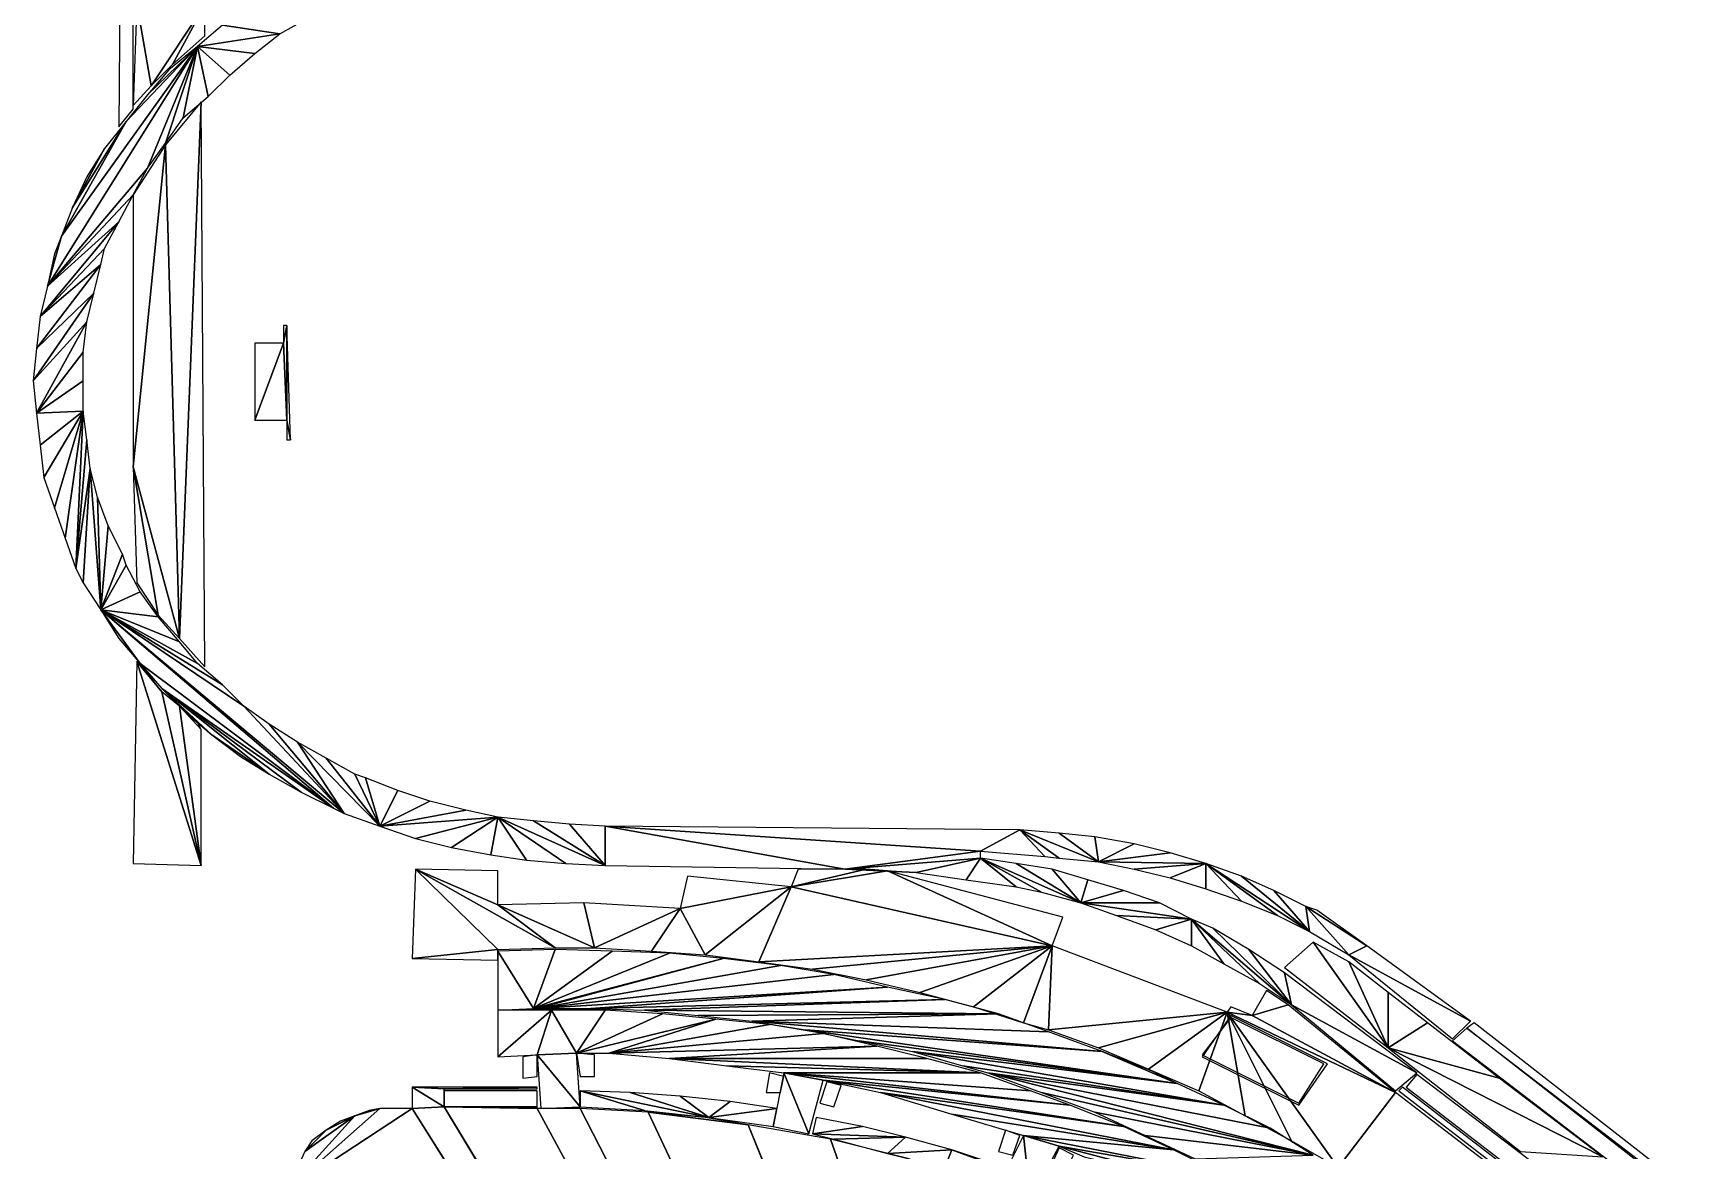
# Model space of a CAD drawing. Extents: x -35430092 to -35393830, y 11991942 to 12015432.
# Drawn here: x -35411133 to -35409846, y 12002874 to 12003744 of the extents above; entities that cross this region are included whole.
import ezdxf

# ---------------------------------------------------------------- set-up
doc = ezdxf.new("R2010")
doc.units = 0

msp = doc.modelspace()

# ---------------------------------------------------------------- linework, layer by layer
at = {"layer": 'mg_to_dxf', "color": 52}
for points in [[(-35411054.58, 12003684.77), (-35411054.58, 12004039.74), (-35411062.94, 12004039.74), (-35411065.72, 12003670.85)], [(-35411040.66, 12003702.87), (-35411040.66, 12003702.87), (-35411051.8, 12003766.9), (-35411054.58, 12003687.55)], [(-35410998.9, 12003765.51), (-35410998.9, 12003765.51), (-35411051.8, 12003766.9), (-35411040.66, 12003702.87)], [(-35411023.96, 12003719.57), (-35411023.96, 12003719.57), (-35410998.9, 12003765.51), (-35411040.66, 12003702.87)], [(-35411023.96, 12003719.57), (-35411023.96, 12003719.57), (-35410998.9, 12003741.84), (-35410998.9, 12003765.51)], [(-35410940.44, 12003743.23), (-35410940.44, 12003743.23), (-35410984.98, 12003750.19), (-35411004.47, 12003733.49)], [(-35410940.44, 12003743.23), (-35410940.44, 12003743.23), (-35410918.16, 12003755.76), (-35410984.98, 12003750.19)], [(-35411121.4, 12003546.96), (-35411121.4, 12003546.96), (-35411004.47, 12003733.49), (-35411110.26, 12003585.93)], [(-35411043.45, 12003638.83), (-35411043.45, 12003638.83), (-35411004.47, 12003733.49), (-35411121.4, 12003546.96)], [(-35411110.26, 12003585.93), (-35411110.26, 12003585.93), (-35411004.47, 12003733.49), (-35411060.15, 12003675.02)], [(-35411060.15, 12003675.02), (-35411060.15, 12003675.02), (-35411004.47, 12003733.49), (-35411043.45, 12003695.91)], [(-35411004.47, 12003733.49), (-35411004.47, 12003733.49), (-35411026.74, 12003715.39), (-35411043.45, 12003695.91)], [(-35411043.45, 12003638.83), (-35411043.45, 12003638.83), (-35411029.53, 12003658.32), (-35411004.47, 12003733.49)], [(-35411029.53, 12003658.32), (-35411029.53, 12003658.32), (-35411015.61, 12003677.81), (-35411004.47, 12003733.49)], [(-35411015.61, 12003677.81), (-35411015.61, 12003677.81), (-35410996.12, 12003694.51), (-35411004.47, 12003733.49)], [(-35410959.92, 12003727.92), (-35410959.92, 12003727.92), (-35410940.44, 12003743.23), (-35411004.47, 12003733.49)], [(-35411004.47, 12003733.49), (-35411004.47, 12003733.49), (-35410996.12, 12003694.51), (-35410979.41, 12003711.22)], [(-35410979.41, 12003711.22), (-35410979.41, 12003711.22), (-35410959.92, 12003727.92), (-35411004.47, 12003733.49)], [(-35411018.39, 12003272.73), (-35411018.39, 12003272.73), (-35411001.69, 12003690.34), (-35411029.53, 12003656.93)], [(-35411018.39, 12003272.73), (-35411018.39, 12003272.73), (-35410998.9, 12003250.45), (-35411001.69, 12003690.34)], [(-35411110.26, 12003585.93), (-35411110.26, 12003585.93), (-35411060.15, 12003675.02), (-35411101.91, 12003608.21)], [(-35411101.91, 12003608.21), (-35411101.91, 12003608.21), (-35411060.15, 12003675.02), (-35411076.86, 12003654.14)], [(-35411054.58, 12003406.36), (-35411054.58, 12003406.36), (-35411029.53, 12003656.93), (-35411054.58, 12003617.95)], [(-35411054.58, 12003406.36), (-35411054.58, 12003406.36), (-35411018.39, 12003272.73), (-35411029.53, 12003656.93)], [(-35411101.91, 12003608.21), (-35411101.91, 12003608.21), (-35411076.86, 12003654.14), (-35411090.78, 12003631.87)], [(-35411054.58, 12003617.95), (-35411054.58, 12003617.95), (-35411043.45, 12003638.83), (-35411121.4, 12003546.96)], [(-35411065.72, 12003597.07), (-35411065.72, 12003597.07), (-35411054.58, 12003617.95), (-35411121.4, 12003546.96)], [(-35411065.72, 12003597.07), (-35411065.72, 12003597.07), (-35411121.4, 12003546.96), (-35411126.97, 12003523.29)], [(-35411076.86, 12003576.19), (-35411076.86, 12003576.19), (-35411065.72, 12003597.07), (-35411126.97, 12003523.29)], [(-35411121.4, 12003546.96), (-35411121.4, 12003546.96), (-35411110.26, 12003585.93), (-35411115.83, 12003572.01)], [(-35411126.97, 12003523.29), (-35411126.97, 12003523.29), (-35411079.64, 12003563.66), (-35411076.86, 12003576.19)], [(-35411079.64, 12003563.66), (-35411079.64, 12003563.66), (-35411126.97, 12003523.29), (-35411129.75, 12003498.24)], [(-35411129.75, 12003498.24), (-35411129.75, 12003498.24), (-35411085.21, 12003541.39), (-35411079.64, 12003563.66)], [(-35411132.54, 12003473.18), (-35411132.54, 12003473.18), (-35411085.21, 12003541.39), (-35411129.75, 12003498.24)], [(-35411090.78, 12003519.12), (-35411090.78, 12003519.12), (-35411085.21, 12003541.39), (-35411132.54, 12003473.18)], [(-35411090.78, 12003519.12), (-35411090.78, 12003519.12), (-35411132.54, 12003473.18), (-35411129.75, 12003448.12)], [(-35411093.56, 12003495.45), (-35411093.56, 12003495.45), (-35411090.78, 12003519.12), (-35411129.75, 12003448.12)], [(-35410937.65, 12003502.41), (-35410937.65, 12003502.41), (-35410934.87, 12003516.33), (-35410937.65, 12003516.33)], [(-35410934.87, 12003442.55), (-35410934.87, 12003442.55), (-35410934.87, 12003516.33), (-35410937.65, 12003502.41)], [(-35410934.87, 12003442.55), (-35410934.87, 12003442.55), (-35410932.08, 12003427.24), (-35410934.87, 12003516.33)], [(-35410937.65, 12003502.41), (-35410937.65, 12003502.41), (-35410959.92, 12003442.55), (-35410934.87, 12003442.55)], [(-35410937.65, 12003502.41), (-35410937.65, 12003502.41), (-35410959.92, 12003502.41), (-35410959.92, 12003442.55)], [(-35411093.56, 12003473.18), (-35411093.56, 12003473.18), (-35411093.56, 12003495.45), (-35411129.75, 12003448.12)], [(-35411093.56, 12003449.51), (-35411093.56, 12003449.51), (-35411093.56, 12003473.18), (-35411129.75, 12003448.12)], [(-35411093.56, 12003449.51), (-35411093.56, 12003449.51), (-35411129.75, 12003448.12), (-35411126.97, 12003423.07)], [(-35411093.56, 12003449.51), (-35411093.56, 12003449.51), (-35411126.97, 12003423.07), (-35411124.18, 12003398.01)], [(-35411115.83, 12003374.34), (-35411115.83, 12003374.34), (-35411093.56, 12003449.51), (-35411124.18, 12003398.01)], [(-35411107.48, 12003350.68), (-35411107.48, 12003350.68), (-35411093.56, 12003449.51), (-35411115.83, 12003374.34)], [(-35411099.13, 12003327.02), (-35411099.13, 12003327.02), (-35411093.56, 12003449.51), (-35411107.48, 12003350.68)], [(-35411090.78, 12003427.24), (-35411090.78, 12003427.24), (-35411093.56, 12003449.51), (-35411099.13, 12003327.02)], [(-35410934.87, 12003442.55), (-35410934.87, 12003442.55), (-35410934.87, 12003427.24), (-35410932.08, 12003427.24)], [(-35411087.99, 12003404.97), (-35411087.99, 12003404.97), (-35411090.78, 12003427.24), (-35411099.13, 12003327.02)], [(-35411093.56, 12003315.88), (-35411093.56, 12003315.88), (-35411087.99, 12003404.97), (-35411099.13, 12003327.02)], [(-35411079.64, 12003295), (-35411079.64, 12003295), (-35411087.99, 12003404.97), (-35411093.56, 12003315.88)], [(-35411082.42, 12003382.7), (-35411082.42, 12003382.7), (-35411087.99, 12003404.97), (-35411079.64, 12003295)], [(-35411051.8, 12003315.88), (-35411051.8, 12003315.88), (-35411035.09, 12003290.82), (-35411054.58, 12003406.36)], [(-35411018.39, 12003272.73), (-35411018.39, 12003272.73), (-35411054.58, 12003406.36), (-35411035.09, 12003290.82)], [(-35411074.07, 12003360.42), (-35411074.07, 12003360.42), (-35411082.42, 12003382.7), (-35411079.64, 12003295)], [(-35411079.64, 12003295), (-35411079.64, 12003295), (-35411062.94, 12003338.15), (-35411074.07, 12003360.42)], [(-35411060.15, 12003329.8), (-35411060.15, 12003329.8), (-35411062.94, 12003338.15), (-35411079.64, 12003295)], [(-35411049.01, 12003308.92), (-35411049.01, 12003308.92), (-35411060.15, 12003329.8), (-35411079.64, 12003295)], [(-35411035.09, 12003289.43), (-35411035.09, 12003289.43), (-35411049.01, 12003308.92), (-35411079.64, 12003295)], [(-35411079.64, 12003295), (-35411079.64, 12003295), (-35411049.01, 12003253.24), (-35410898.67, 12003140.48)], [(-35411079.64, 12003295), (-35411079.64, 12003295), (-35411065.72, 12003272.73), (-35411049.01, 12003253.24)], [(-35411079.64, 12003295), (-35411079.64, 12003295), (-35410984.98, 12003236.53), (-35411004.47, 12003253.24)], [(-35411079.64, 12003295), (-35411079.64, 12003295), (-35411018.39, 12003269.94), (-35411035.09, 12003289.43)], [(-35411004.47, 12003253.24), (-35411004.47, 12003253.24), (-35411018.39, 12003269.94), (-35411079.64, 12003295)], [(-35410890.32, 12003136.31), (-35410890.32, 12003136.31), (-35411079.64, 12003295), (-35410898.67, 12003140.48)], [(-35410968.28, 12003219.83), (-35410968.28, 12003219.83), (-35411079.64, 12003295), (-35410890.32, 12003136.31)], [(-35410968.28, 12003219.83), (-35410968.28, 12003219.83), (-35410984.98, 12003236.53), (-35411079.64, 12003295)], [(-35411001.69, 12003095.94), (-35411001.69, 12003095.94), (-35411051.8, 12003254.63), (-35411054.58, 12003097.33)], [(-35411032.31, 12003230.97), (-35411032.31, 12003230.97), (-35411051.8, 12003254.63), (-35411001.69, 12003095.94)], [(-35411032.31, 12003230.97), (-35411032.31, 12003230.97), (-35411040.66, 12003242.1), (-35411051.8, 12003254.63)], [(-35410898.67, 12003140.48), (-35410898.67, 12003140.48), (-35411049.01, 12003253.24), (-35411032.31, 12003233.75)], [(-35410948.79, 12003166.93), (-35410948.79, 12003166.93), (-35411032.31, 12003233.75), (-35410993.33, 12003197.56)], [(-35410923.73, 12003153.01), (-35410923.73, 12003153.01), (-35411032.31, 12003233.75), (-35410948.79, 12003166.93)], [(-35410993.33, 12003197.56), (-35410993.33, 12003197.56), (-35411032.31, 12003233.75), (-35411012.82, 12003214.26)], [(-35410898.67, 12003140.48), (-35410898.67, 12003140.48), (-35411032.31, 12003233.75), (-35410923.73, 12003153.01)], [(-35411032.31, 12003230.97), (-35411032.31, 12003230.97), (-35411001.69, 12003095.94), (-35411018.39, 12003219.83)], [(-35411018.39, 12003219.83), (-35411018.39, 12003219.83), (-35411001.69, 12003201.73), (-35411004.47, 12003207.3)], [(-35411018.39, 12003219.83), (-35411018.39, 12003219.83), (-35411001.69, 12003095.94), (-35411001.69, 12003201.73)], [(-35410948.79, 12003205.91), (-35410948.79, 12003205.91), (-35410968.28, 12003219.83), (-35410890.32, 12003136.31)], [(-35410926.52, 12003191.99), (-35410926.52, 12003191.99), (-35410948.79, 12003205.91), (-35410890.32, 12003136.31)], [(-35410948.79, 12003166.93), (-35410948.79, 12003166.93), (-35410993.33, 12003197.56), (-35410971.06, 12003180.85)], [(-35410926.52, 12003191.99), (-35410926.52, 12003191.99), (-35410890.32, 12003136.31), (-35410862.48, 12003126.56)], [(-35410904.24, 12003179.46), (-35410904.24, 12003179.46), (-35410926.52, 12003191.99), (-35410862.48, 12003126.56)], [(-35410881.97, 12003166.93), (-35410881.97, 12003166.93), (-35410904.24, 12003179.46), (-35410862.48, 12003126.56)], [(-35410862.48, 12003126.56), (-35410862.48, 12003126.56), (-35410873.62, 12003164.15), (-35410881.97, 12003166.93)], [(-35410848.56, 12003154.4), (-35410848.56, 12003154.4), (-35410873.62, 12003164.15), (-35410862.48, 12003126.56)], [(-35410823.5, 12003146.05), (-35410823.5, 12003146.05), (-35410848.56, 12003154.4), (-35410862.48, 12003126.56)], [(-35410795.66, 12003139.09), (-35410795.66, 12003139.09), (-35410823.5, 12003146.05), (-35410862.48, 12003126.56)], [(-35410770.61, 12003133.52), (-35410770.61, 12003133.52), (-35410795.66, 12003139.09), (-35410862.48, 12003126.56)], [(-35410862.48, 12003126.56), (-35410862.48, 12003126.56), (-35410834.64, 12003116.82), (-35410770.61, 12003133.52)], [(-35410770.61, 12003133.52), (-35410770.61, 12003133.52), (-35410834.64, 12003116.82), (-35410806.8, 12003109.86)], [(-35410776.18, 12003104.29), (-35410776.18, 12003104.29), (-35410770.61, 12003133.52), (-35410806.8, 12003109.86)], [(-35410748.33, 12003100.11), (-35410748.33, 12003100.11), (-35410770.61, 12003133.52), (-35410776.18, 12003104.29)], [(-35410687.09, 12003095.94), (-35410687.09, 12003095.94), (-35410770.61, 12003133.52), (-35410717.71, 12003097.33)], [(-35410717.71, 12003097.33), (-35410717.71, 12003097.33), (-35410770.61, 12003133.52), (-35410748.33, 12003100.11)], [(-35410770.61, 12003133.52), (-35410770.61, 12003133.52), (-35410687.09, 12003095.94), (-35410742.77, 12003130.74)], [(-35410742.77, 12003130.74), (-35410742.77, 12003130.74), (-35410687.09, 12003095.94), (-35410714.93, 12003127.95)], [(-35410687.09, 12003126.56), (-35410687.09, 12003126.56), (-35410714.93, 12003127.95), (-35410687.09, 12003095.94)], [(-35410500.55, 12003093.15), (-35410500.55, 12003093.15), (-35410687.09, 12003126.56), (-35410687.09, 12003095.94)], [(-35410687.09, 12003126.56), (-35410687.09, 12003126.56), (-35410394.76, 12003107.07), (-35410364.13, 12003123.78)], [(-35410687.09, 12003126.56), (-35410687.09, 12003126.56), (-35410500.55, 12003093.15), (-35410394.76, 12003107.07)], [(-35410394.76, 12003107.07), (-35410394.76, 12003107.07), (-35410344.64, 12003102.9), (-35410364.13, 12003123.78)], [(-35410364.13, 12003123.78), (-35410364.13, 12003123.78), (-35410333.51, 12003101.51), (-35410302.88, 12003098.72)], [(-35410364.13, 12003123.78), (-35410364.13, 12003123.78), (-35410302.88, 12003098.72), (-35410333.51, 12003120.99)], [(-35410364.13, 12003123.78), (-35410364.13, 12003123.78), (-35410344.64, 12003102.9), (-35410333.51, 12003101.51)], [(-35410333.51, 12003120.99), (-35410333.51, 12003120.99), (-35410302.88, 12003098.72), (-35410305.67, 12003118.21)], [(-35410305.67, 12003118.21), (-35410305.67, 12003118.21), (-35410302.88, 12003098.72), (-35410275.04, 12003112.64)], [(-35410394.76, 12003107.07), (-35410394.76, 12003107.07), (-35410500.55, 12003093.15), (-35410394.76, 12003101.51)], [(-35410302.88, 12003098.72), (-35410302.88, 12003098.72), (-35410247.2, 12003105.68), (-35410275.04, 12003112.64)], [(-35410247.2, 12003105.68), (-35410247.2, 12003105.68), (-35410302.88, 12003098.72), (-35410219.36, 12003097.33)], [(-35410834.64, 12003093.15), (-35410834.64, 12003093.15), (-35410837.43, 12003023.55), (-35410770.61, 12003030.51)], [(-35410834.64, 12003093.15), (-35410834.64, 12003093.15), (-35410770.61, 12003030.51), (-35410726.06, 12003031.9)], [(-35410770.61, 12003065.31), (-35410770.61, 12003065.31), (-35410770.61, 12003091.76), (-35410834.64, 12003093.15)], [(-35410770.61, 12003065.31), (-35410770.61, 12003065.31), (-35410834.64, 12003093.15), (-35410726.06, 12003031.9)], [(-35410542.31, 12003079.23), (-35410542.31, 12003079.23), (-35410483.85, 12003093.15), (-35410536.75, 12003093.15)], [(-35410542.31, 12003079.23), (-35410542.31, 12003079.23), (-35410467.14, 12003091.76), (-35410483.85, 12003093.15)], [(-35410339.08, 12003033.3), (-35410339.08, 12003033.3), (-35410467.14, 12003091.76), (-35410542.31, 12003079.23)], [(-35410394.76, 12003101.51), (-35410394.76, 12003101.51), (-35410500.55, 12003093.15), (-35410444.87, 12003090.37)], [(-35410483.85, 12003093.15), (-35410483.85, 12003093.15), (-35410500.55, 12003093.15), (-35410483.85, 12003093.15)], [(-35410444.87, 12003090.37), (-35410444.87, 12003090.37), (-35410500.55, 12003093.15), (-35410483.85, 12003093.15)], [(-35410339.08, 12003033.3), (-35410339.08, 12003033.3), (-35410330.72, 12003055.57), (-35410467.14, 12003091.76)], [(-35410444.87, 12003090.37), (-35410444.87, 12003090.37), (-35410405.89, 12003084.8), (-35410394.76, 12003101.51)], [(-35410405.89, 12003084.8), (-35410405.89, 12003084.8), (-35410366.92, 12003079.23), (-35410394.76, 12003101.51)], [(-35410394.76, 12003101.51), (-35410394.76, 12003101.51), (-35410316.8, 12003066.7), (-35410366.92, 12003097.33)], [(-35410347.43, 12003075.06), (-35410347.43, 12003075.06), (-35410316.8, 12003066.7), (-35410394.76, 12003101.51)], [(-35410366.92, 12003079.23), (-35410366.92, 12003079.23), (-35410347.43, 12003075.06), (-35410394.76, 12003101.51)], [(-35410316.8, 12003066.7), (-35410316.8, 12003066.7), (-35410339.08, 12003093.15), (-35410366.92, 12003097.33)], [(-35410339.08, 12003093.15), (-35410339.08, 12003093.15), (-35410316.8, 12003066.7), (-35410311.24, 12003084.8)], [(-35410302.88, 12003098.72), (-35410302.88, 12003098.72), (-35410275.04, 12003093.15), (-35410219.36, 12003097.33)], [(-35410275.04, 12003093.15), (-35410275.04, 12003093.15), (-35410247.2, 12003086.19), (-35410219.36, 12003097.33)], [(-35410247.2, 12003086.19), (-35410247.2, 12003086.19), (-35410219.36, 12003077.84), (-35410219.36, 12003097.33)], [(-35410219.36, 12003097.33), (-35410219.36, 12003097.33), (-35410138.62, 12003044.43), (-35410191.52, 12003087.59)], [(-35410163.68, 12003056.96), (-35410163.68, 12003056.96), (-35410138.62, 12003044.43), (-35410219.36, 12003097.33)], [(-35410191.52, 12003068.1), (-35410191.52, 12003068.1), (-35410163.68, 12003056.96), (-35410219.36, 12003097.33)], [(-35410219.36, 12003077.84), (-35410219.36, 12003077.84), (-35410191.52, 12003068.1), (-35410219.36, 12003097.33)], [(-35410628.62, 12003062.53), (-35410628.62, 12003062.53), (-35410542.31, 12003079.23), (-35410623.05, 12003087.59)], [(-35410609.13, 12003026.34), (-35410609.13, 12003026.34), (-35410542.31, 12003079.23), (-35410628.62, 12003062.53)], [(-35410567.37, 12003020.77), (-35410567.37, 12003020.77), (-35410542.31, 12003079.23), (-35410609.13, 12003026.34)], [(-35410567.37, 12003020.77), (-35410567.37, 12003020.77), (-35410339.08, 12003033.3), (-35410542.31, 12003079.23)], [(-35410316.8, 12003066.7), (-35410316.8, 12003066.7), (-35410283.39, 12003076.45), (-35410311.24, 12003084.8)], [(-35410316.8, 12003066.7), (-35410316.8, 12003066.7), (-35410255.55, 12003066.7), (-35410283.39, 12003076.45)], [(-35410191.52, 12003087.59), (-35410191.52, 12003087.59), (-35410138.62, 12003044.43), (-35410166.46, 12003076.45)], [(-35410138.62, 12003044.43), (-35410138.62, 12003044.43), (-35410141.41, 12003063.92), (-35410166.46, 12003076.45)], [(-35410695.44, 12003031.9), (-35410695.44, 12003031.9), (-35410703.79, 12003066.7), (-35410770.61, 12003065.31)], [(-35410770.61, 12003065.31), (-35410770.61, 12003065.31), (-35410726.06, 12003031.9), (-35410695.44, 12003031.9)], [(-35410628.62, 12003062.53), (-35410628.62, 12003062.53), (-35410703.79, 12003066.7), (-35410695.44, 12003031.9)], [(-35410316.8, 12003066.7), (-35410316.8, 12003066.7), (-35410230.5, 12003054.18), (-35410255.55, 12003066.7)], [(-35410316.8, 12003066.7), (-35410316.8, 12003066.7), (-35410288.96, 12003056.96), (-35410230.5, 12003054.18)], [(-35410141.41, 12003063.92), (-35410141.41, 12003063.92), (-35410094.08, 12003033.3), (-35410133.05, 12003061.14)], [(-35410141.41, 12003063.92), (-35410141.41, 12003063.92), (-35410108, 12003026.34), (-35410094.08, 12003033.3)], [(-35410138.62, 12003044.43), (-35410138.62, 12003044.43), (-35410108, 12003026.34), (-35410141.41, 12003063.92)], [(-35410628.62, 12003062.53), (-35410628.62, 12003062.53), (-35410695.44, 12003031.9), (-35410650.89, 12003029.12)], [(-35410628.62, 12003062.53), (-35410628.62, 12003062.53), (-35410650.89, 12003029.12), (-35410609.13, 12003026.34)], [(-35410288.96, 12003056.96), (-35410288.96, 12003056.96), (-35410258.34, 12003045.82), (-35410230.5, 12003054.18)], [(-35410258.34, 12003045.82), (-35410258.34, 12003045.82), (-35410230.5, 12003033.3), (-35410230.5, 12003054.18)], [(-35410230.5, 12003054.18), (-35410230.5, 12003054.18), (-35410205.44, 12003019.38), (-35410177.6, 12003004.06)], [(-35410230.5, 12003054.18), (-35410230.5, 12003054.18), (-35410152.54, 12002987.36), (-35410213.79, 12003047.22)], [(-35410177.6, 12003004.06), (-35410177.6, 12003004.06), (-35410152.54, 12002987.36), (-35410230.5, 12003054.18)], [(-35410230.5, 12003033.3), (-35410230.5, 12003033.3), (-35410205.44, 12003019.38), (-35410230.5, 12003054.18)], [(-35410213.79, 12003047.22), (-35410213.79, 12003047.22), (-35410152.54, 12002987.36), (-35410185.95, 12003030.51)], [(-35410770.61, 12003030.51), (-35410770.61, 12003030.51), (-35410837.43, 12003023.55), (-35410770.61, 12003022.16)], [(-35410742.77, 12002984.57), (-35410742.77, 12002984.57), (-35410726.06, 12003030.51), (-35410770.61, 12003029.12)], [(-35410742.77, 12002984.57), (-35410742.77, 12002984.57), (-35410770.61, 12003029.12), (-35410770.61, 12002983.18)], [(-35410681.52, 12003029.12), (-35410681.52, 12003029.12), (-35410726.06, 12003030.51), (-35410742.77, 12002984.57)], [(-35410742.77, 12002984.57), (-35410742.77, 12002984.57), (-35410636.97, 12003027.73), (-35410681.52, 12003029.12)], [(-35410742.77, 12002984.57), (-35410742.77, 12002984.57), (-35410595.21, 12003023.55), (-35410636.97, 12003027.73)], [(-35410525.61, 12003015.2), (-35410525.61, 12003015.2), (-35410339.08, 12003033.3), (-35410567.37, 12003020.77)], [(-35410483.85, 12003006.85), (-35410483.85, 12003006.85), (-35410339.08, 12003033.3), (-35410525.61, 12003015.2)], [(-35410442.09, 12002997.1), (-35410442.09, 12002997.1), (-35410339.08, 12003033.3), (-35410483.85, 12003006.85)], [(-35410400.33, 12002985.97), (-35410400.33, 12002985.97), (-35410339.08, 12003033.3), (-35410442.09, 12002997.1)], [(-35410361.35, 12002973.44), (-35410361.35, 12002973.44), (-35410339.08, 12003033.3), (-35410400.33, 12002985.97)], [(-35410341.86, 12002967.87), (-35410341.86, 12002967.87), (-35410339.08, 12003033.3), (-35410361.35, 12002973.44)], [(-35410202.66, 12002981.79), (-35410202.66, 12002981.79), (-35410339.08, 12003033.3), (-35410341.86, 12002967.87)], [(-35410185.95, 12003030.51), (-35410185.95, 12003030.51), (-35410152.54, 12002987.36), (-35410158.11, 12003012.42)], [(-35410077.37, 12002953.95), (-35410077.37, 12002953.95), (-35410135.84, 12003036.08), (-35410158.11, 12003016.59)], [(-35410077.37, 12002953.95), (-35410077.37, 12002953.95), (-35410108, 12003020.77), (-35410135.84, 12003036.08)], [(-35410108, 12003026.34), (-35410108, 12003026.34), (-35410013.34, 12002974.83), (-35410094.08, 12003033.3)], [(-35410108, 12003026.34), (-35410108, 12003026.34), (-35410027.26, 12002960.91), (-35410013.34, 12002974.83)], [(-35410739.98, 12002984.57), (-35410739.98, 12002984.57), (-35410595.21, 12003023.55), (-35410742.77, 12002984.57)], [(-35410739.98, 12002984.57), (-35410739.98, 12002984.57), (-35410550.67, 12003017.98), (-35410595.21, 12003023.55)], [(-35410739.98, 12002984.57), (-35410739.98, 12002984.57), (-35410508.9, 12003011.02), (-35410550.67, 12003017.98)], [(-35410152.54, 12002987.36), (-35410152.54, 12002987.36), (-35410055.1, 12002934.46), (-35410158.11, 12003012.42)], [(-35410077.37, 12002953.95), (-35410077.37, 12002953.95), (-35410077.37, 12002997.1), (-35410108, 12003020.77)], [(-35410467.14, 12003001.28), (-35410467.14, 12003001.28), (-35410508.9, 12003011.02), (-35410739.98, 12002984.57)], [(-35410698.22, 12002984.57), (-35410698.22, 12002984.57), (-35410467.14, 12003001.28), (-35410739.98, 12002984.57)], [(-35410422.6, 12002991.53), (-35410422.6, 12002991.53), (-35410467.14, 12003001.28), (-35410698.22, 12002984.57)], [(-35410656.46, 12002983.18), (-35410656.46, 12002983.18), (-35410422.6, 12002991.53), (-35410698.22, 12002984.57)], [(-35410380.84, 12002980.4), (-35410380.84, 12002980.4), (-35410422.6, 12002991.53), (-35410656.46, 12002983.18)], [(-35410199.87, 12002985.97), (-35410199.87, 12002985.97), (-35410202.66, 12002981.79), (-35410183.17, 12002979.01)], [(-35410183.17, 12002979.01), (-35410183.17, 12002979.01), (-35410155.33, 12002987.36), (-35410172.03, 12002998.5)], [(-35410071.81, 12002919.15), (-35410071.81, 12002919.15), (-35410155.33, 12002987.36), (-35410183.17, 12002979.01)], [(-35410152.54, 12002987.36), (-35410152.54, 12002987.36), (-35410071.81, 12002920.54), (-35410055.1, 12002934.46)], [(-35410077.37, 12002953.95), (-35410077.37, 12002953.95), (-35410046.75, 12002973.44), (-35410077.37, 12002997.1)], [(-35410728.85, 12002983.18), (-35410728.85, 12002983.18), (-35410770.61, 12002946.99), (-35410739.98, 12002948.38)], [(-35410728.85, 12002983.18), (-35410728.85, 12002983.18), (-35410770.61, 12002983.18), (-35410770.61, 12002946.99)], [(-35410709.36, 12002949.77), (-35410709.36, 12002949.77), (-35410728.85, 12002983.18), (-35410739.98, 12002948.38)], [(-35410709.36, 12002949.77), (-35410709.36, 12002949.77), (-35410687.09, 12002983.18), (-35410728.85, 12002983.18)], [(-35410709.36, 12002949.77), (-35410709.36, 12002949.77), (-35410642.54, 12002980.4), (-35410687.09, 12002983.18)], [(-35410600.78, 12002976.22), (-35410600.78, 12002976.22), (-35410642.54, 12002980.4), (-35410709.36, 12002949.77)], [(-35410684.3, 12002949.77), (-35410684.3, 12002949.77), (-35410600.78, 12002976.22), (-35410709.36, 12002949.77)], [(-35410684.3, 12002949.77), (-35410684.3, 12002949.77), (-35410559.02, 12002972.05), (-35410600.78, 12002976.22)], [(-35410614.7, 12002979.01), (-35410614.7, 12002979.01), (-35410380.84, 12002980.4), (-35410656.46, 12002983.18)], [(-35410380.84, 12002980.4), (-35410380.84, 12002980.4), (-35410614.7, 12002979.01), (-35410572.94, 12002974.83)], [(-35410572.94, 12002974.83), (-35410572.94, 12002974.83), (-35410341.86, 12002966.48), (-35410380.84, 12002980.4)], [(-35410300.1, 12002951.17), (-35410300.1, 12002951.17), (-35410341.86, 12002966.48), (-35410572.94, 12002974.83)], [(-35410531.18, 12002967.87), (-35410531.18, 12002967.87), (-35410300.1, 12002951.17), (-35410572.94, 12002974.83)], [(-35410202.66, 12002981.79), (-35410202.66, 12002981.79), (-35410341.86, 12002967.87), (-35410302.88, 12002953.95)], [(-35410202.66, 12002981.79), (-35410202.66, 12002981.79), (-35410302.88, 12002953.95), (-35410263.91, 12002937.25)], [(-35410202.66, 12002981.79), (-35410202.66, 12002981.79), (-35410263.91, 12002937.25), (-35410224.93, 12002920.54)], [(-35410202.66, 12002981.79), (-35410202.66, 12002981.79), (-35410224.93, 12002920.54), (-35410188.74, 12002901.05)], [(-35410222.15, 12002946.99), (-35410146.98, 12002909.4), (-35410124.7, 12002941.42), (-35410199.87, 12002979.01)], [(-35410222.15, 12002948.38), (-35410146.98, 12002910.8), (-35410127.49, 12002941.42), (-35410199.87, 12002977.61)], [(-35410202.66, 12002981.79), (-35410202.66, 12002981.79), (-35410071.81, 12002919.15), (-35410183.17, 12002979.01)], [(-35410202.66, 12002981.79), (-35410202.66, 12002981.79), (-35410116.35, 12002860.68), (-35410071.81, 12002919.15)], [(-35410202.66, 12002981.79), (-35410202.66, 12002981.79), (-35410188.74, 12002901.05), (-35410152.54, 12002881.56)], [(-35410202.66, 12002981.79), (-35410202.66, 12002981.79), (-35410152.54, 12002881.56), (-35410116.35, 12002860.68)], [(-35409991.07, 12002930.29), (-35409991.07, 12002930.29), (-35410046.75, 12002973.44), (-35410077.37, 12002953.95)], [(-35409846.3, 12002845.37), (-35410010.56, 12002973.44), (-35410016.12, 12002969.26), (-35409849.08, 12002841.19)], [(-35410684.3, 12002949.77), (-35410684.3, 12002949.77), (-35410517.26, 12002965.09), (-35410559.02, 12002972.05)], [(-35410475.5, 12002955.34), (-35410475.5, 12002955.34), (-35410517.26, 12002965.09), (-35410684.3, 12002949.77)], [(-35410241.63, 12002926.11), (-35410241.63, 12002926.11), (-35410300.1, 12002951.17), (-35410531.18, 12002967.87)], [(-35410489.42, 12002959.52), (-35410489.42, 12002959.52), (-35410241.63, 12002926.11), (-35410531.18, 12002967.87)], [(-35409851.86, 12002841.19), (-35410016.12, 12002969.26), (-35410027.26, 12002959.52), (-35409860.22, 12002831.45)], [(-35410751.12, 12002946.99), (-35410751.12, 12002930.29), (-35410739.98, 12002931.68), (-35410739.98, 12002948.38)], [(-35410739.98, 12002948.38), (-35410739.98, 12002948.38), (-35410706.57, 12002908.01), (-35410709.36, 12002949.77)], [(-35410739.98, 12002948.38), (-35410739.98, 12002948.38), (-35410737.2, 12002906.62), (-35410706.57, 12002908.01)], [(-35410706.57, 12002931.68), (-35410695.44, 12002931.68), (-35410695.44, 12002948.38), (-35410709.36, 12002949.77)], [(-35410636.97, 12002945.6), (-35410636.97, 12002945.6), (-35410475.5, 12002955.34), (-35410684.3, 12002949.77)], [(-35410636.97, 12002945.6), (-35410636.97, 12002945.6), (-35410436.52, 12002945.6), (-35410475.5, 12002955.34)], [(-35410447.66, 12002951.17), (-35410447.66, 12002951.17), (-35410241.63, 12002926.11), (-35410489.42, 12002959.52)], [(-35410205.44, 12002909.4), (-35410205.44, 12002909.4), (-35410241.63, 12002926.11), (-35410447.66, 12002951.17)], [(-35410408.68, 12002940.03), (-35410408.68, 12002940.03), (-35410205.44, 12002909.4), (-35410447.66, 12002951.17)], [(-35410241.63, 12002926.11), (-35410241.63, 12002926.11), (-35410261.12, 12002935.85), (-35410300.1, 12002951.17)], [(-35409991.07, 12002930.29), (-35409991.07, 12002930.29), (-35410077.37, 12002953.95), (-35409910.33, 12002869.04)], [(-35409910.33, 12002869.04), (-35409910.33, 12002869.04), (-35410077.37, 12002953.95), (-35409974.36, 12002873.21)], [(-35410394.76, 12002934.46), (-35410394.76, 12002934.46), (-35410436.52, 12002945.6), (-35410636.97, 12002945.6)], [(-35410592.43, 12002940.03), (-35410592.43, 12002940.03), (-35410394.76, 12002934.46), (-35410636.97, 12002945.6)], [(-35410547.88, 12002934.46), (-35410547.88, 12002934.46), (-35410394.76, 12002934.46), (-35410592.43, 12002940.03)], [(-35410559.02, 12002934.46), (-35410561.8, 12002919.15), (-35410550.67, 12002919.15), (-35410547.88, 12002931.68)], [(-35410547.88, 12002934.46), (-35410547.88, 12002934.46), (-35410556.23, 12002892.7), (-35410528.39, 12002887.13)], [(-35410547.88, 12002934.46), (-35410547.88, 12002934.46), (-35410355.78, 12002920.54), (-35410394.76, 12002934.46)], [(-35410547.88, 12002934.46), (-35410547.88, 12002934.46), (-35410528.39, 12002887.13), (-35410517.26, 12002928.89)], [(-35410325.16, 12002909.4), (-35410325.16, 12002909.4), (-35410355.78, 12002920.54), (-35410547.88, 12002934.46)], [(-35410517.26, 12002928.89), (-35410517.26, 12002928.89), (-35410325.16, 12002909.4), (-35410547.88, 12002934.46)], [(-35410389.19, 12002934.46), (-35410389.19, 12002934.46), (-35410205.44, 12002909.4), (-35410408.68, 12002940.03)], [(-35410389.19, 12002934.46), (-35410389.19, 12002934.46), (-35410169.25, 12002891.31), (-35410205.44, 12002909.4)], [(-35410135.84, 12002870.43), (-35410135.84, 12002870.43), (-35410169.25, 12002891.31), (-35410389.19, 12002934.46)], [(-35410347.43, 12002919.15), (-35410347.43, 12002919.15), (-35410135.84, 12002870.43), (-35410389.19, 12002934.46)], [(-35410837.43, 12002923.33), (-35410837.43, 12002923.33), (-35410812.37, 12002921.93), (-35410739.98, 12002923.33)], [(-35410812.37, 12002908.01), (-35410812.37, 12002908.01), (-35410837.43, 12002923.33), (-35410837.43, 12002906.62)], [(-35410812.37, 12002908.01), (-35410812.37, 12002908.01), (-35410812.37, 12002921.93), (-35410837.43, 12002923.33)], [(-35410739.98, 12002923.33), (-35410739.98, 12002923.33), (-35410812.37, 12002921.93), (-35410739.98, 12002921.93)], [(-35410520.04, 12002910.8), (-35410508.9, 12002908.01), (-35410503.34, 12002924.72), (-35410514.47, 12002927.5)], [(-35410283.39, 12002892.7), (-35410283.39, 12002892.7), (-35410325.16, 12002909.4), (-35410517.26, 12002928.89)], [(-35410472.71, 12002919.15), (-35410472.71, 12002919.15), (-35410283.39, 12002892.7), (-35410517.26, 12002928.89)], [(-35410069.02, 12002920.54), (-35409904.76, 12002793.87), (-35409901.98, 12002796.65), (-35410066.24, 12002923.33)], [(-35410063.45, 12002923.33), (-35409899.19, 12002796.65), (-35409888.06, 12002806.39), (-35410055.1, 12002933.07)], [(-35410812.37, 12002908.01), (-35410739.98, 12002908.01), (-35410739.98, 12002920.54), (-35410812.37, 12002920.54)], [(-35410706.57, 12002920.54), (-35410706.57, 12002920.54), (-35410606.35, 12002899.66), (-35410667.6, 12002919.15)], [(-35410656.46, 12002905.23), (-35410656.46, 12002905.23), (-35410606.35, 12002899.66), (-35410706.57, 12002920.54)], [(-35410706.57, 12002908.01), (-35410706.57, 12002908.01), (-35410706.57, 12002920.54), (-35410706.57, 12002908.01)], [(-35410656.46, 12002905.23), (-35410656.46, 12002905.23), (-35410706.57, 12002920.54), (-35410706.57, 12002908.01)], [(-35410667.6, 12002919.15), (-35410667.6, 12002919.15), (-35410606.35, 12002899.66), (-35410628.62, 12002916.36)], [(-35410628.62, 12002916.36), (-35410628.62, 12002916.36), (-35410606.35, 12002899.66), (-35410589.64, 12002912.19)], [(-35410606.35, 12002899.66), (-35410606.35, 12002899.66), (-35410553.45, 12002906.62), (-35410589.64, 12002912.19)], [(-35410244.42, 12002874.6), (-35410244.42, 12002874.6), (-35410283.39, 12002892.7), (-35410472.71, 12002919.15)], [(-35410417.03, 12002902.44), (-35410417.03, 12002902.44), (-35410244.42, 12002874.6), (-35410472.71, 12002919.15)], [(-35410135.84, 12002870.43), (-35410135.84, 12002870.43), (-35410347.43, 12002919.15), (-35410305.67, 12002903.84)], [(-35410116.35, 12002860.68), (-35410116.35, 12002860.68), (-35409904.76, 12002791.08), (-35410071.81, 12002919.15)], [(-35410881.97, 12002901.05), (-35410881.97, 12002901.05), (-35410934.87, 12002842.59), (-35410862.48, 12002906.62)], [(-35410837.43, 12002906.62), (-35410837.43, 12002906.62), (-35410862.48, 12002906.62), (-35410934.87, 12002842.59)], [(-35410099.65, 12001735.92), (-35410099.65, 12001735.92), (-35410837.43, 12002906.62), (-35410934.87, 12002842.59)], [(-35410920.95, 12002873.21), (-35410920.95, 12002873.21), (-35410934.87, 12002842.59), (-35410881.97, 12002901.05)], [(-35410920.95, 12002873.21), (-35410920.95, 12002873.21), (-35410881.97, 12002901.05), (-35410904.24, 12002889.92)], [(-35410904.24, 12002889.92), (-35410904.24, 12002889.92), (-35410881.97, 12002901.05), (-35410893.11, 12002896.88)], [(-35410881.97, 12002901.05), (-35410881.97, 12002901.05), (-35410862.48, 12002906.62), (-35410870.83, 12002905.23)], [(-35410096.86, 12001727.57), (-35410096.86, 12001727.57), (-35410812.37, 12002908.01), (-35410837.43, 12002906.62)], [(-35410099.65, 12001735.92), (-35410099.65, 12001735.92), (-35410837.43, 12002906.62), (-35410099.65, 12001735.92)], [(-35410096.86, 12001727.57), (-35410096.86, 12001727.57), (-35410837.43, 12002906.62), (-35410099.65, 12001735.92)], [(-35410739.98, 12002906.62), (-35410739.98, 12002906.62), (-35410739.98, 12002908.01), (-35410812.37, 12002908.01)], [(-35410096.86, 12001719.21), (-35410096.86, 12001719.21), (-35410739.98, 12002906.62), (-35410812.37, 12002908.01)], [(-35410096.86, 12001719.21), (-35410096.86, 12001719.21), (-35410812.37, 12002908.01), (-35410096.86, 12001727.57)], [(-35410739.98, 12002906.62), (-35410739.98, 12002906.62), (-35410096.86, 12001719.21), (-35410706.57, 12002906.62)], [(-35410096.86, 12001719.21), (-35410096.86, 12001719.21), (-35410653.68, 12002903.84), (-35410706.57, 12002906.62)], [(-35410575.72, 12002894.09), (-35410575.72, 12002894.09), (-35410609.13, 12002899.66), (-35410653.68, 12002903.84)], [(-35410096.86, 12001719.21), (-35410096.86, 12001719.21), (-35410575.72, 12002894.09), (-35410653.68, 12002903.84)], [(-35410606.35, 12002899.66), (-35410606.35, 12002899.66), (-35410556.23, 12002892.7), (-35410553.45, 12002906.62)], [(-35410525.61, 12002887.13), (-35410525.61, 12002887.13), (-35410486.63, 12002892.7), (-35410522.83, 12002899.66)], [(-35410361.35, 12002885.74), (-35410361.35, 12002885.74), (-35410244.42, 12002874.6), (-35410417.03, 12002902.44)], [(-35410266.69, 12002885.74), (-35410266.69, 12002885.74), (-35410135.84, 12002870.43), (-35410305.67, 12002903.84)], [(-35410920.95, 12002873.21), (-35410920.95, 12002873.21), (-35410904.24, 12002889.92), (-35410915.38, 12002881.56)], [(-35410575.72, 12002894.09), (-35410575.72, 12002894.09), (-35410096.86, 12001709.47), (-35410511.69, 12002882.96)], [(-35410096.86, 12001709.47), (-35410096.86, 12001709.47), (-35410575.72, 12002894.09), (-35410096.86, 12001719.21)], [(-35410525.61, 12002887.13), (-35410525.61, 12002887.13), (-35410453.22, 12002884.35), (-35410486.63, 12002892.7)], [(-35410508.9, 12002882.96), (-35410508.9, 12002882.96), (-35410453.22, 12002884.35), (-35410525.61, 12002887.13)], [(-35410508.9, 12002882.96), (-35410508.9, 12002882.96), (-35410467.14, 12002871.82), (-35410453.22, 12002884.35)], [(-35410467.14, 12002871.82), (-35410467.14, 12002871.82), (-35410417.03, 12002874.6), (-35410453.22, 12002884.35)], [(-35410375.27, 12002889.92), (-35410380.84, 12002873.21), (-35410369.7, 12002870.43), (-35410364.13, 12002885.74)], [(-35410361.35, 12002885.74), (-35410361.35, 12002885.74), (-35410380.84, 12002846.76), (-35410355.78, 12002835.63)], [(-35410361.35, 12002885.74), (-35410361.35, 12002885.74), (-35410205.44, 12002855.12), (-35410244.42, 12002874.6)], [(-35410361.35, 12002885.74), (-35410361.35, 12002885.74), (-35410355.78, 12002835.63), (-35410333.51, 12002877.39)], [(-35410333.51, 12002877.39), (-35410333.51, 12002877.39), (-35410205.44, 12002855.12), (-35410361.35, 12002885.74)], [(-35410227.71, 12002867.64), (-35410227.71, 12002867.64), (-35410135.84, 12002870.43), (-35410266.69, 12002885.74)], [(-35410511.69, 12002882.96), (-35410511.69, 12002882.96), (-35410096.86, 12001709.47), (-35410450.44, 12002867.64)], [(-35410467.14, 12002871.82), (-35410467.14, 12002871.82), (-35410422.6, 12002860.68), (-35410417.03, 12002874.6)], [(-35410375.27, 12002859.29), (-35410375.27, 12002859.29), (-35410417.03, 12002874.6), (-35410422.6, 12002860.68)], [(-35410375.27, 12002859.29), (-35410375.27, 12002859.29), (-35410383.62, 12002863.47), (-35410417.03, 12002874.6)], [(-35410341.86, 12002857.9), (-35410330.72, 12002853.72), (-35410322.37, 12002870.43), (-35410333.51, 12002876)], [(-35410169.25, 12002834.23), (-35410169.25, 12002834.23), (-35410205.44, 12002855.12), (-35410333.51, 12002877.39)], [(-35410314.02, 12002869.04), (-35410314.02, 12002869.04), (-35410169.25, 12002834.23), (-35410333.51, 12002877.39)]]:
    msp.add_3dface(points, dxfattribs=at)

doc.saveas('drawing.dxf')
